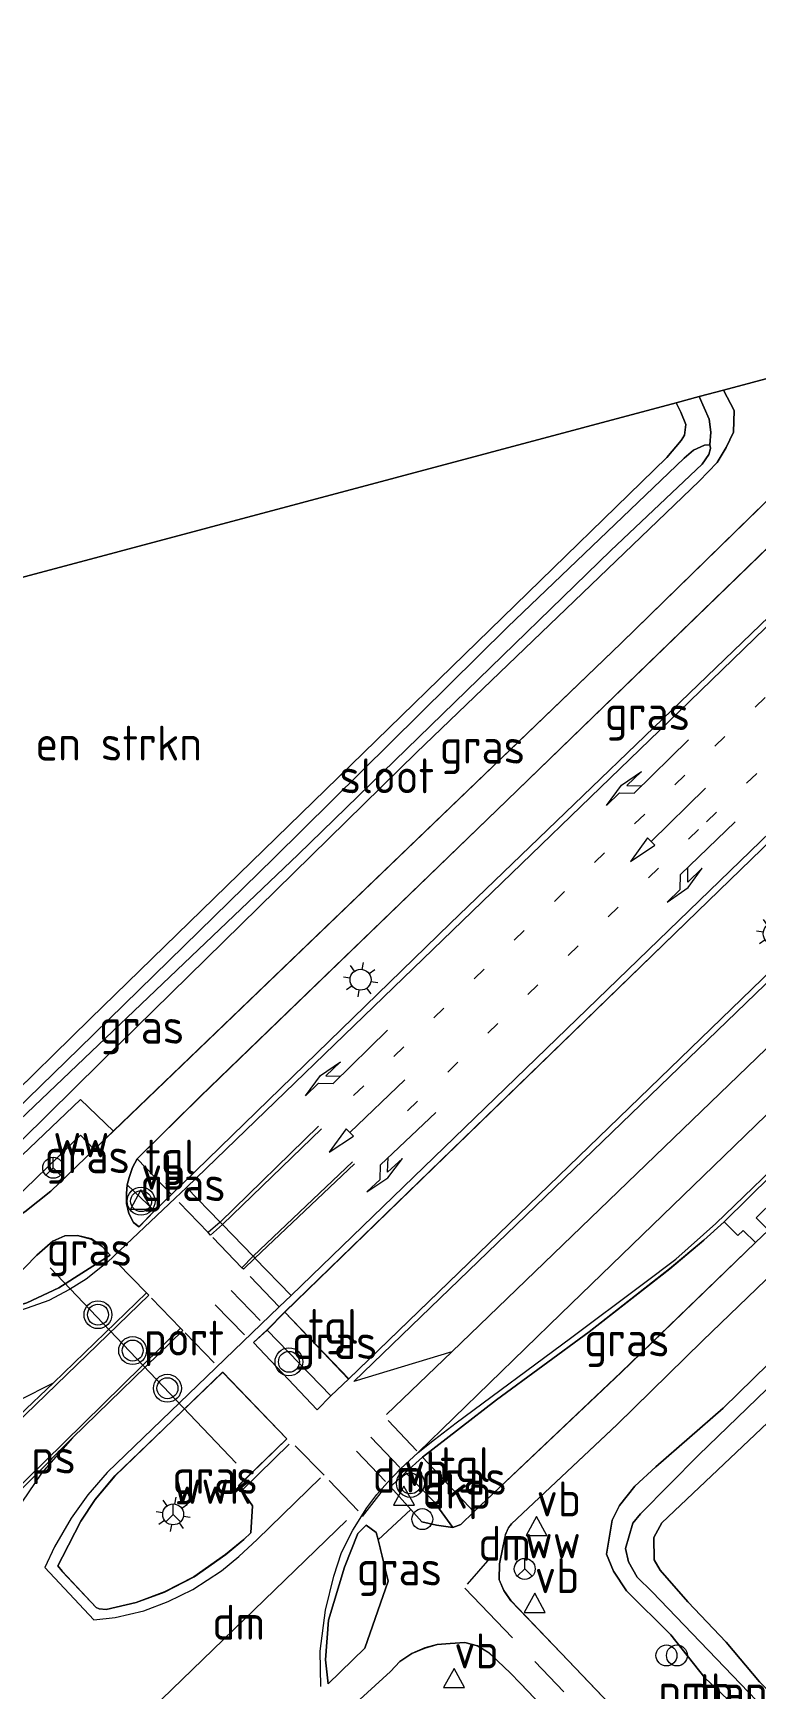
# Model space of a CAD drawing. Extents: x 253736 to 255979, y 477184 to 479215.
# Drawn here: x 253970.5 to 254022.2, y 477725.8 to 477844.5 of the extents above; entities that cross this region are included whole.
import ezdxf
from ezdxf.enums import TextEntityAlignment as Align

# ---------------------------------------------------------------- set-up
doc = ezdxf.new("R2010")
doc.units = 0
doc.linetypes.add('13strp', pattern=[4, 1, -3])
doc.linetypes.add('39strp', pattern=[12, 3, -9])
for name, color, linetype, lineweight in [('bp-b5-bomenstruiken', 8, 'Continuous', 18), ('bp-b5-grasland', 8, 'Continuous', 18), ('bw-bs-portaal', 8, 'Continuous', 18), ('bw-bs-rona', 8, 'Continuous', 18), ('gw-bs-insteekwatergang', 8, 'Continuous', 18), ('kd-bs-opnamedtmgrens', 8, 'Continuous', 18), ('mk-b5-verdrijfstrp', 8, 'Continuous', 18), ('mk-b5-vlakmark', 8, 'Continuous', 18), ('mk-bs-13streep 0.45', 8, '13strp', 18), ('mk-bs-39streep 0.15', 8, '39strp', 18), ('mk-bs-haaientd', 8, 'haaitd', 18), ('mk-bs-pijlli750', 8, 'Continuous', 18), ('mk-bs-pijlrd750', 8, 'Continuous', 18), ('mk-bs-pijlre750', 8, 'Continuous', 18), ('mk-bs-streep 0.15', 8, 'Continuous', 18), ('og-b5-water', 8, 'Continuous', 18), ('og-bs-inrichtingselement', 8, 'Continuous', 18), ('og-bs-terreinafscheiding', 8, 'Continuous', 18), ('vh-b5-verh_soort', 8, 'Continuous', 18), ('wh-bs-greppel', 8, 'greppel', 18), ('wh-bs-waterlijn', 8, 'Continuous', 18), ('wm-bs-lichtmast', 8, 'Continuous', 18), ('wm-bs-overig', 8, 'Continuous', 18), ('wm-bs-verkeersbord', 8, 'Continuous', 18), ('wm-bs-verkeerslicht', 8, 'Continuous', 18)]:
    doc.layers.add(name, color=color, linetype=linetype, lineweight=lineweight)
doc.styles.add('rtw_iso', font='isocp.shx')
doc.linetypes.add('greppel', pattern='A,25.5,-0.01,[14,RTW.shx,S=1,R=0,X=0,Y=0],1,[14,RTW.shx,S=1,R=0,X=0,Y=0],1,[14,RTW.shx,S=1,R=0,X=0,Y=0],1,[14,RTW.shx,S=1,R=0,X=0,Y=0],1,[14,RTW.shx,S=1,R=0,X=0,Y=0],0.5,-0.01', length=30.02)
doc.linetypes.add('haaitd', pattern='A,0,-0.25,[25,RTW.shx,S=0.1,R=180,X=0,Y=0],-0.75', length=1)

# ---------------------------------------------------------------- blocks, each defined once
blk = doc.blocks.new('verkeersbord')
for p, q in [((0, 0.75), (-0.75, -0.625)), ((0.75, -0.625), (0, 0.75)), ((-0.75, -0.625), (0.75, -0.625))]:
    blk.add_line(p, q)
blk = doc.blocks.new('dtbattr')
at = {"style": 'rtw_iso'}
blk.add_attdef('TAG', (0.59, 0.87), '', height=2.5, dxfattribs=at)
blk = doc.blocks.new('dtb')
blk.add_circle((0, 0), 0.75)
blk = doc.blocks.new('wegwijzer')
for q in [(-0.53, -0.53), (0, 0.75), (0.53, -0.53)]:
    blk.add_line((0, 0), q)
blk.add_circle((0, 0), 0.75)
blk = doc.blocks.new('RW1 Buren totaal_ACAD_1_FMEBLOCK49')
at = {"layer": 'bp-b5-grasland'}
blk.add_polyline3d([(-128.74, 49.05, 22.88), (-124.63, 52.8, 22.86), (-123.96, 53.52, 22.87), (-123.1, 54.09, 22.91), (-122.17, 54.48, 22.9), (-121.29, 54.73, 22.87), (-120.35, 54.81, 22.86), (-119.3, 54.87, 22.85), (-118.39, 54.63, 22.84), (-117.57, 54.13, 22.84), (-116.94, 53.54, 22.86), (-116.06, 52.7, 22.87), (-115.32, 51.93, 22.86), (-106.04, 42.23, 23.15)], dxfattribs=at)
blk = doc.blocks.new('dtbattr-r')
at = {"style": 'rtw_iso'}
blk.add_attdef('TAG', text='', height=2.5, dxfattribs=at).set_placement((0, 0), align=Align.MIDDLE_CENTER)
blk = doc.blocks.new('RW1 Buren totaal_ACAD_1_FMEBLOCK62')
at = {"layer": 'bp-b5-grasland'}
for points in [[(-42.03, -43.67, 23.18), (-46.6, -38.87, 23.21), (-17.04, -10.18, 23.11), (11.44, 17.43, 23.1), (30.43, 35.67, 23.06), (35.92, 40.81, 23), (46.6, 43.67, 22.88), (43, 39.66, 22.92), (37.95, 34.21, 22.91), (34.64, 30.7, 22.93), (16.56, 13.08, 23.06), (-3.63, -6.52, 23.04), (-23.4, -25.65, 23.05)], [(9.44, 14.12, 23.13), (8.38, 13.22, 23.11), (11.53, 9.85, 23.12), (12.64, 10.98, 23.11)]]:
    blk.add_polyline3d(points, close=True, dxfattribs=at)
blk = doc.blocks.new('dtbattr-l')
at = {"style": 'rtw_iso'}
blk.add_attdef('TAG', (0, 0), '', height=2.5, dxfattribs=at)
blk = doc.blocks.new('pijll')
for p, q in [((0, 0, 0.1), (5.45, 0, 0.1)), ((5.7, 1.05, 0.1), (4, 0.75, 0.1)), ((4, 0.75, 0.1), (5.45, 0.75, 0.1)), ((5.45, 0.75, 0.1), (4.7, 0, 0.1)), ((6.2, 0.75, 0.1), (5.45, 0, 0.1)), ((7.5, 0.75, 0.1), (5.7, 1.05, 0.1)), ((7.5, 0.75, 0.1), (6.2, 0.75, 0.1))]:
    blk.add_line(p, q)
blk = doc.blocks.new('pijl')
for p, q in [((0, 0, 0.1), (5.45, 0, 0.1)), ((7.5, 0, 0.1), (5.45, 0.375, 0.1)), ((5.45, 0.375, 0.1), (5.45, -0.375, 0.1)), ((5.45, -0.375, 0.1), (7.5, 0, 0.1))]:
    blk.add_line(p, q)
blk = doc.blocks.new('pijlr')
for p, q in [((0, 0, 0.1), (5.45, 0, 0.1)), ((5.45, -0.75, 0.1), (4.7, 0, 0.1)), ((6.2, -0.75, 0.1), (5.45, 0, 0.1)), ((4, -0.75, 0.1), (5.45, -0.75, 0.1)), ((5.7, -1.05, 0.1), (4, -0.75, 0.1)), ((7.5, -0.75, 0.1), (5.7, -1.05, 0.1)), ((7.5, -0.75, 0.1), (6.2, -0.75, 0.1))]:
    blk.add_line(p, q)
blk = doc.blocks.new('prullenbak')
for centre in [(-0.375, 0), (0.375, 0)]:
    blk.add_circle(centre, 0.75)
blk = doc.blocks.new('lantaarnpaal')
for p, q in [((0, 0.75), (0, 1.25)), ((-0.75, 0), (-1.25, 0)), ((-0.88, 0.88), (-0.53, 0.53)), ((0.53, 0.53), (0.88, 0.88)), ((0.75, 0), (1.25, 0)), ((-0.53, -0.53), (-0.88, -0.88)), ((0, -0.75), (0, -1.25)), ((0.53, -0.53), (0.88, -0.88))]:
    blk.add_line(p, q)
blk.add_circle((0, 0), 0.75)
blk = doc.blocks.new('verkeerslicht')
for radius in [1, 0.75]:
    blk.add_circle((0, 0), radius)
blk = doc.blocks.new('RW1 Buren totaal_ACAD_1_FMEBLOCK876')
at = {"layer": 'vh-b5-verh_soort'}
for points in [[(-33.06, -28.04, 23.15), (-42.33, -18.34, 22.86), (-43.07, -17.57, 22.87), (-43.96, -16.73, 22.86), (-44.59, -16.14, 22.84), (-45.41, -15.64, 22.84), (-46.32, -15.4, 22.85), (-47.36, -15.46, 22.86), (-48.3, -15.54, 22.87), (-49.19, -15.79, 22.9), (-50.12, -16.18, 22.91), (-50.97, -16.75, 22.87), (-51.65, -17.47, 22.86), (-55.76, -21.22, 22.88)], [(-77.83, 15.46, 22.76), (-75.97, 16.93, 22.79), (-72.88, 19.91, 22.79), (-71.5, 21.23, 22.75), (-35.13, 56.2, 22.57), (-12.33, 78.45, 22.49)], [(-20.69, 66.85, 22.58), (-43.3, 44.93, 22.61), (-65.27, 23.71, 22.71), (-69.79, 19.25, 22.9), (-70.12, 18.62, 22.9), (-70.36, 17.91, 22.91), (-70.5, 17.39, 22.91), (-70.55, 16.76, 22.91), (-70.56, 16.05, 22.91), (-70.38, 15.34, 22.91), (-70.05, 14.7, 22.91), (-69.66, 14.37, 22.92), (-68.55, 15.52, 22.88), (-67.34, 16.7, 22.85), (-47.38, 36.11, 22.76), (-23.9, 58.7, 22.78)], [(-1.17, 64.57, 23.1), (-29.65, 36.96, 23.11), (-59.21, 8.28, 23.21), (-60.47, 6.99, 23.21), (-61.45, 6.1, 23.2), (-56.9, 1.27, 23.2), (-55.93, 2.28, 23.19), (-54.64, 3.48, 23.18), (-36.01, 21.5, 23.05), (-16.24, 40.63, 23.04)], [(-19.24, 23.12, 22.86), (-27.74, 14.74, 22.83), (-29.21, 13.43, 22.83), (-31.65, 11.36, 22.85), (-37.41, 6.87, 22.87), (-44.05, 1.99, 22.92), (-49.36, -2.11, 22.98), (-50.56, -3.23, 22.96), (-51.65, -4.24, 22.96), (-50.2, -5.87, 22.91), (-49.39, -6.76, 22.88), (-48.36, -7, 22.85), (-47.19, -7.16, 22.84), (-46.6, -6.94, 22.84), (-45.68, -6.04, 22.84), (-35.11, 3.96, 22.71), (-25.5, 13.25, 22.78), (-24.57, 14.13, 22.78)], [(-15.74, 19.28, 22.68), (-29.29, 6.22, 22.69), (-35.42, 0.21, 22.71), (-42.97, -6.89, 22.78), (-43.19, -7.17, 22.8), (-43.42, -7.68, 22.8), (-43.59, -8.59, 22.8), (-43.84, -9.76, 22.81), (-43.86, -10.9, 22.82), (-43.53, -11.68, 22.82), (-43.02, -12.4, 22.82), (-39.42, -16.16, 22.86), (-18.22, -38.38, 23.48)]]:
    blk.add_polyline3d(points, dxfattribs=at)
for points in [[(-71.73, 12.35, 22.95), (-72.29, 12.97, 22.93), (-73.07, 13.51, 22.92), (-74.06, 13.76, 22.87), (-74.97, 13.73, 22.86), (-75.83, 13.36, 22.86), (-76.98, 12.35, 22.86), (-81.3, 7.94, 22.95), (-79.78, 8.3, 22.98), (-77.7, 8.94, 22.97), (-75.4, 10.02, 22.94), (-73.49, 11.23, 22.93)], [(-63.67, 3.97, 23.22), (-71.39, -3.47, 23.31), (-72.79, -5.15, 23.3), (-73.82, -6.71, 23.34), (-75.13, -9.25, 23.37), (-75.47, -9.92, 23.38), (-75.17, -10.3, 23.4), (-72.72, -12.89, 23.38), (-72.51, -12.98, 23.38), (-72.01, -13.04, 23.35), (-69.86, -12.54, 23.3), (-67.83, -11.78, 23.2), (-65.72, -10.69, 23.18), (-63.45, -9.09, 23.16), (-62.15, -8.01, 23.17), (-61.64, -7.53, 23.17), (-61.53, -5.61, 23.2), (-62.52, -4.14, 23.24), (-59.06, -0.8, 23.18)], [(-53.38, -7, 22.97), (-53.99, -7.59, 22.97), (-54.95, -9.99, 22.96), (-56.09, -13.79, 22.96), (-56.3, -16.64, 22.97), (-56.1, -18.35, 22.96), (-53.48, -15.8, 22.91), (-51.81, -11, 22.93), (-52.53, -8.03, 22.93), (-52.66, -7.52, 22.98)]]:
    blk.add_polyline3d(points, close=True, dxfattribs=at)

msp = doc.modelspace()

# ---------------------------------------------------------------- linework, layer by layer
at = {"layer": 'bp-b5-bomenstruiken'}
msp.add_polyline3d([(254023.903, 477724.97, 22.595), (254022.481, 477726.335, 22.664), (254020.107, 477729.178, 22.655), (254017.363, 477732.067, 22.634), (254015.366, 477734.335, 22.625), (254014.954, 477735.084, 22.628), (254014.924, 477736.686, 22.628), (254015.496, 477737.734, 22.61), (254027.969, 477749.532, 22.628), (254038.542, 477759.777, 22.721), (254051.01, 477773.599, 22.652), (254061.919, 477785.506, 22.664), (254072.456, 477796.007, 22.652), (254084.569, 477807.634, 22.586), (254094.987, 477818.853, 22.583), (254105.082, 477830.898, 22.571), (254115.714, 477844.457, 22.523)], dxfattribs=at)
msp.add_polyline3d([(254015.853, 477814.058, 22.481), (253992.321, 477791.13, 22.484), (253974.536, 477773.846, 22.514), (253967.943, 477767.403, 22.61), (253966.256, 477766.019, 22.625), (253964.723, 477765.543, 22.631), (253963.116, 477765.202, 22.622), (253961.309, 477765.347, 22.613), (253959.931, 477765.787, 22.604), (253958.905, 477766.215, 22.616), (253957.66, 477766.916, 22.67), (253956.501, 477768.134, 22.649), (253949.912, 477774.63, 22.523), (253937.419, 477787.729, 22.499), (253934.433, 477791.277, 22.427), (253943.057, 477798.362, 22.499), (254016.512, 477817.972, 22.433), (254016.853, 477817.3, 22.493), (254017.222, 477816.424, 22.514), (254017.124, 477815.656, 22.508), (254016.875, 477815.262, 22.493)], close=True, dxfattribs=at)
at = {"layer": 'bp-b5-grasland'}
for points in [[(253980.365, 477761.264, 22.851), (253977.91, 477763.807, 22.896), (253982.437, 477768.268, 22.713), (254004.401, 477789.486, 22.611), (254027.017, 477811.407, 22.575), (254040.428, 477824.357, 22.575), (254047.775, 477826.318, 22.731), (254023.798, 477803.261, 22.779), (254000.322, 477780.67, 22.761)], [(253974.822, 477764.472, 22.788), (253971.735, 477761.489, 22.794), (253969.871, 477760.016, 22.764), (253968.476, 477759.156, 22.77), (253966.676, 477758.558, 22.752), (253973.843, 477765.508, 22.761)], [(253979.155, 477760.077, 22.884), (253978.044, 477758.933, 22.917), (253977.655, 477759.263, 22.911), (253977.324, 477759.9, 22.911), (253977.141, 477760.61, 22.911), (253977.155, 477761.323, 22.911), (253977.203, 477761.954, 22.911)], [(254022.206, 477757.81, 22.782), (254012.597, 477748.524, 22.71), (254002.024, 477738.519, 22.842), (253998.347, 477742.451, 22.977), (254003.652, 477746.552, 22.917), (254010.295, 477751.43, 22.866), (254016.055, 477755.925, 22.851), (254018.494, 477757.995, 22.83), (254019.965, 477759.296, 22.83), (254020.929, 477758.327, 22.944), (254021.316, 477758.683, 22.935)], [(253975.975, 477756.908, 22.947), (253974.216, 477755.794, 22.929), (253972.298, 477754.576, 22.941), (253970.001, 477753.504, 22.968), (253967.922, 477752.865, 22.977), (253966.401, 477752.497, 22.95), (253970.722, 477756.911, 22.863), (253971.873, 477757.916, 22.857), (253972.731, 477758.294, 22.863), (253973.641, 477758.32, 22.872), (253974.628, 477758.069, 22.923), (253975.415, 477757.533, 22.935)], [(253991.772, 477746.843, 23.193), (253990.8, 477745.829, 23.196), (253986.249, 477750.657, 23.205), (253987.231, 477751.547, 23.208)], [(253984.037, 477748.53, 23.223), (253988.643, 477743.762, 23.181), (253985.178, 477740.421, 23.238), (253986.175, 477738.954, 23.202), (253986.06, 477737.028, 23.175), (253985.556, 477736.551, 23.166), (253984.248, 477735.471, 23.16), (253981.98, 477733.871, 23.178), (253979.873, 477732.784, 23.205), (253977.843, 477732.025, 23.298), (253975.691, 477731.524, 23.355), (253975.196, 477731.577, 23.376), (253974.98, 477731.674, 23.376), (253972.535, 477734.265, 23.403), (253972.235, 477734.644, 23.379), (253972.571, 477735.31, 23.367), (253973.885, 477737.849, 23.34), (253974.91, 477739.408, 23.301), (253976.31, 477741.094, 23.307)], [(254000.517, 477737.398, 22.842), (253999.347, 477737.559, 22.851), (253998.308, 477737.801, 22.881), (253997.506, 477738.695, 22.911), (253996.048, 477740.319, 22.959), (253997.142, 477741.333, 22.962), (253999.174, 477739.234, 22.893)], [(253994.318, 477737.56, 22.974), (253995.042, 477737.045, 22.98), (253995.168, 477736.529, 22.926), (253995.891, 477733.558, 22.935), (253994.224, 477728.757, 22.905), (253991.598, 477726.212, 22.962), (253991.4, 477727.925, 22.968), (253991.611, 477730.775, 22.959), (253992.755, 477734.568, 22.956), (253993.712, 477736.974, 22.965)]]:
    msp.add_polyline3d(points, close=True, dxfattribs=at)
for points in [[(253969.622, 477765.134, 22.664), (253975.309, 477770.733, 22.619), (253997.911, 477792.911, 22.424), (254018.16, 477812.358, 22.517), (254019.467, 477813.692, 22.49), (254020.097, 477814.777, 22.478), (254020.626, 477815.859, 22.475), (254020.685, 477817.418, 22.502), (254019.92, 477818.882, 22.496), (254035.371, 477823.007, 22.491), (254012.575, 477800.764, 22.566), (253976.207, 477765.791, 22.752), (253973.857, 477768.063, 22.68), (253965.501, 477760.105, 22.737)], [(253967.943, 477767.403, 22.61), (253974.536, 477773.846, 22.514), (253992.321, 477791.13, 22.484), (254015.853, 477814.058, 22.481), (254016.875, 477815.262, 22.493), (254017.124, 477815.656, 22.508), (254017.222, 477816.424, 22.514), (254016.853, 477817.3, 22.493), (254016.512, 477817.972, 22.433), (254018.162, 477818.413, 22.019), (254018.884, 477816.793, 22.019), (254018.997, 477815.863, 22.019), (254018.934, 477814.967, 22.016), (254018.542, 477814.932, 22.016), (254017.764, 477814.576, 22.016), (254017.096, 477813.999, 22.016), (254004.436, 477801.903, 22.016), (253987.704, 477785.348, 22.016), (253973.751, 477771.717, 22.016), (253968.23, 477766.338, 22.016)], [(253968.514, 477765.642, 22.016), (253970.526, 477767.583, 22.016), (253989.438, 477785.623, 22.016), (254011.844, 477807.402, 22.016), (254018.384, 477813.587, 22.016), (254018.87, 477814.28, 22.016), (254018.988, 477814.706, 22.016), (254018.946, 477814.856, 22.016), (254018.934, 477814.967, 22.016), (254018.997, 477815.863, 22.019), (254018.884, 477816.793, 22.019), (254018.162, 477818.413, 22.019), (254019.92, 477818.882, 22.496), (254020.685, 477817.418, 22.502), (254020.626, 477815.859, 22.475), (254020.097, 477814.777, 22.478), (254019.467, 477813.692, 22.49), (254018.16, 477812.358, 22.517), (253997.911, 477792.911, 22.424), (253975.309, 477770.733, 22.619), (253969.622, 477765.134, 22.664)], [(254029.478, 477706.177, 23.484), (254008.287, 477728.399, 22.86), (254004.681, 477732.158, 22.818), (254004.176, 477732.881, 22.818), (254003.845, 477733.665, 22.818), (254003.867, 477734.801, 22.809), (254004.111, 477735.969, 22.803), (254004.285, 477736.876, 22.803), (254004.508, 477737.389, 22.797), (254004.73, 477737.672, 22.785), (254012.282, 477744.768, 22.713), (254018.416, 477750.778, 22.695), (254031.962, 477763.839, 22.68)], [(254022.274, 477723.14, 22.697), (254018.581, 477726.636, 22.673), (254016.132, 477729.72, 22.643), (254012.963, 477732.854, 22.694), (254012.026, 477734.282, 22.7), (254011.531, 477735.503, 22.7), (254011.93, 477737.939, 22.697), (254012.457, 477738.977, 22.688), (254013.55, 477740.369, 22.652), (254015.056, 477741.749, 22.625), (254019.882, 477745.952, 22.601), (254032.827, 477758.605, 22.655)], [(254032.827, 477758.605, 22.655), (254019.882, 477745.952, 22.601), (254015.056, 477741.749, 22.625), (254013.55, 477740.369, 22.652), (254012.457, 477738.977, 22.688), (254011.93, 477737.939, 22.697), (254011.531, 477735.503, 22.7), (254012.026, 477734.282, 22.7), (254012.963, 477732.854, 22.694), (254016.132, 477729.72, 22.643), (254018.581, 477726.636, 22.673), (254022.274, 477723.14, 22.697)], [(254027.888, 477752.027, 21.989), (254018.123, 477742.579, 22.055), (254013.971, 477738.382, 22.103), (254013.428, 477737.723, 22.097), (254012.892, 477735.887, 22.13), (254013.098, 477734.936, 22.148), (254013.721, 477733.851, 22.151), (254014.794, 477732.785, 22.148), (254022.856, 477724.403, 22.082)], [(254022.856, 477724.403, 22.082), (254014.794, 477732.785, 22.148), (254013.721, 477733.851, 22.151), (254013.098, 477734.936, 22.148), (254012.892, 477735.887, 22.13), (254013.428, 477737.723, 22.097), (254013.971, 477738.382, 22.103), (254018.123, 477742.579, 22.055), (254027.888, 477752.027, 21.989)], [(254027.969, 477749.532, 22.628), (254015.496, 477737.734, 22.61), (254014.924, 477736.686, 22.628), (254014.954, 477735.084, 22.628), (254015.366, 477734.335, 22.625), (254017.363, 477732.067, 22.634), (254020.107, 477729.178, 22.655), (254022.481, 477726.335, 22.664)]]:
    msp.add_polyline3d(points, dxfattribs=at)
at = {"layer": 'bw-bs-portaal'}
msp.add_polyline3d([(253971.668, 477755.995, 29.454), (253985.008, 477742.01, 29.439)], dxfattribs=at)
at = {"layer": 'gw-bs-insteekwatergang'}
for points in [[(254023.903, 477724.97, 22.595), (254022.481, 477726.335, 22.664), (254020.107, 477729.178, 22.655), (254017.363, 477732.067, 22.634), (254015.366, 477734.335, 22.625), (254014.954, 477735.084, 22.628), (254014.924, 477736.686, 22.628), (254015.496, 477737.734, 22.61), (254027.969, 477749.532, 22.628), (254038.542, 477759.777, 22.721), (254051.01, 477773.599, 22.652), (254061.919, 477785.506, 22.664), (254072.456, 477796.007, 22.652), (254084.569, 477807.634, 22.586), (254094.987, 477818.853, 22.583), (254105.082, 477830.898, 22.571), (254115.714, 477844.457, 22.523)], [(254110.95, 477843.185, 22.61), (254102.045, 477832.047, 22.751), (254095.162, 477823.883, 22.79), (254085.255, 477812.815, 22.718), (254077.104, 477804.586, 22.667), (254067.043, 477794.618, 22.589), (254058.327, 477785.754, 22.598), (254049.772, 477776.818, 22.586), (254040.495, 477766.736, 22.628), (254032.827, 477758.605, 22.655), (254019.882, 477745.952, 22.601), (254015.056, 477741.749, 22.625), (254013.55, 477740.369, 22.652), (254012.457, 477738.977, 22.688), (254011.93, 477737.939, 22.697), (254011.531, 477735.503, 22.7), (254012.026, 477734.282, 22.7), (254012.963, 477732.854, 22.694), (254016.132, 477729.72, 22.643), (254018.581, 477726.636, 22.673), (254022.274, 477723.14, 22.697)], [(253969.622, 477765.134, 22.664), (253975.309, 477770.733, 22.619), (253997.911, 477792.911, 22.424), (254018.16, 477812.358, 22.517), (254019.467, 477813.692, 22.49), (254020.097, 477814.777, 22.478), (254020.626, 477815.859, 22.475), (254020.685, 477817.418, 22.502), (254019.92, 477818.882, 22.496)], [(254016.512, 477817.972, 22.433), (254016.853, 477817.3, 22.493), (254017.222, 477816.424, 22.514), (254017.124, 477815.656, 22.508), (254016.875, 477815.262, 22.493), (254015.853, 477814.058, 22.481)], [(254015.853, 477814.058, 22.481), (253992.321, 477791.13, 22.484), (253974.536, 477773.846, 22.514), (253967.943, 477767.403, 22.61), (253966.256, 477766.019, 22.625), (253964.723, 477765.543, 22.631), (253963.116, 477765.202, 22.622), (253961.309, 477765.347, 22.613), (253959.931, 477765.787, 22.604), (253958.905, 477766.215, 22.616), (253957.66, 477766.916, 22.67), (253956.501, 477768.134, 22.649), (253949.912, 477774.63, 22.523), (253937.419, 477787.729, 22.499), (253934.433, 477791.277, 22.427), (253943.057, 477798.362, 22.499)]]:
    msp.add_polyline3d(points, dxfattribs=at)
at = {"layer": 'kd-bs-opnamedtmgrens'}
msp.add_polyline3d([(254115.714, 477844.457, 22.523), (254113.233, 477843.795, 21.953), (254110.95, 477843.185, 22.61), (254104.421, 477841.442, 22.791), (254100.286, 477840.338, 22.851), (254094.275, 477838.733, 23.055), (254093.532, 477838.535, 23.019), (254081.685, 477835.372, 22.884), (254071.008, 477832.521, 22.995), (254069.771, 477832.191, 23.058), (254062.612, 477830.28, 23.043), (254059.024, 477829.322, 23.02), (254055.573, 477828.4, 22.926), (254048.305, 477826.46, 22.818), (254047.775, 477826.318, 22.731), (254040.428, 477824.357, 22.575), (254035.371, 477823.007, 22.491), (254019.92, 477818.882, 22.496), (254018.162, 477818.413, 22.019), (254016.512, 477817.972, 22.433), (253943.057, 477798.362, 22.499)], dxfattribs=at)
at = {"layer": 'mk-b5-verdrijfstrp'}
msp.add_polyline3d([(254000.459, 477749.975, 23.037), (253993.43, 477747.862, 23.178), (254027.004, 477780.265, 23.019), (254049.87, 477802.296, 23.067), (254063.994, 477816.163, 22.944), (254071.167, 477823.301, 22.929), (254073.842, 477826.209, 22.941), (254077.257, 477829.806, 22.938), (254082.073, 477835.353, 22.941), (254087.565, 477836.843, 22.998), (254076.239, 477823.812, 22.983), (254066.798, 477814.074, 23.028), (254054.757, 477802.455, 22.998), (254028.903, 477777.434, 22.986)], close=True, dxfattribs=at)
at = {"layer": 'mk-b5-vlakmark'}
for points in [[(253971.927, 477747.756, 23.094), (253964.524, 477740.753, 23.193), (253960.53, 477744.818, 23.145), (253961.507, 477744.757, 23.13), (253963.172, 477744.74, 23.106), (253965.063, 477744.936, 23.085), (253967.295, 477745.54, 23.073), (253969.47, 477746.515, 23.076)], [(253973.281, 477743.831, 23.193), (253971.062, 477741.295, 23.223), (253969.659, 477739.207, 23.256), (253968.694, 477737.366, 23.289), (253968.413, 477736.727, 23.301), (253967.346, 477737.882, 23.301)]]:
    msp.add_polyline3d(points, close=True, dxfattribs=at)
at = {"layer": 'mk-bs-13streep 0.45'}
for points in [[(254062.612, 477830.28, 23.043), (254018.124, 477787.411, 23.028), (253995.884, 477765.901, 23.034)], [(253993.418, 477768.357, 22.953), (254035.794, 477809.329, 22.908), (254055.573, 477828.4, 22.926)]]:
    msp.add_polyline3d(points, dxfattribs=at)
at = {"layer": 'mk-bs-39streep 0.15'}
for points in [[(253988.088, 477753.216, 23.199), (253985.517, 477755.899, 23.067), (253985.407, 477756.013, 23.096), (253983.171, 477758.346, 23.002), (253982.998, 477758.526, 22.992), (253980.635, 477760.992, 22.917)], [(253986.727, 477752.227, 23.187), (253979.464, 477759.719, 22.929)], [(253985.595, 477751.211, 23.226), (253978.317, 477758.663, 22.941)], [(253983.432, 477749.201, 23.217), (253981.179, 477751.524, 23.154), (253981.025, 477751.683, 23.16), (253978.739, 477754.041, 23.049), (253978.568, 477754.217, 23.043), (253976.18, 477756.679, 22.974)], [(253997.939, 477742.894, 23.01), (253993.61, 477747.481, 23.145)], [(253996.718, 477741.694, 23.019), (253992.35, 477746.33, 23.157)], [(253995.699, 477740.708, 23.028), (253991.311, 477745.302, 23.193)], [(253993.746, 477738.603, 23.037), (253991.315, 477741.151, 23.121), (253989.24, 477743.253, 23.172)], [(254006.395, 477727.809, 22.896), (254020.524, 477713.026, 23.238), (254049.952, 477682.504, 24.096), (254054.44, 477678.353, 24.18), (254059.157, 477674.454, 24.33), (254064.116, 477670.89, 24.444), (254069.058, 477667.642, 24.594), (254074.3, 477664.547, 24.702), (254079.837, 477661.646, 24.855), (254085.098, 477659.153, 24.96), (254090.813, 477656.875, 25.086), (254096.432, 477654.967, 25.233), (254102.181, 477653.26, 25.353), (254108.023, 477651.866, 25.419), (254114.049, 477650.726, 25.566)]]:
    msp.add_polyline3d(points, dxfattribs=at)
at = {"layer": 'mk-bs-haaientd'}
for points in [[(253995.542, 477740.116, 22.965), (253994.023, 477738.179, 22.968)], [(253992.918, 477737.911, 23.034), (253973.781, 477719.405, 23.214)], [(254003.168, 477735.215, 22.803), (254001.546, 477733.335, 22.827)]]:
    msp.add_polyline3d(points, dxfattribs=at)
at = {"layer": 'mk-bs-streep 0.15'}
for points in [[(254069.771, 477832.191, 23.058), (254063.531, 477826.166, 23.121), (254035.709, 477799.271, 23.088), (253988.933, 477754.03, 23.202), (253988.088, 477753.216, 23.199), (253975.752, 477741.338, 23.301), (253974.374, 477739.745, 23.325), (253973.189, 477738.065, 23.358), (253971.994, 477736.024, 23.382), (253971.308, 477734.534, 23.412), (253974.812, 477730.794, 23.4), (253976.347, 477730.946, 23.358), (253978.392, 477731.426, 23.295), (253980.132, 477732.092, 23.25), (253981.909, 477732.958, 23.172), (253983.962, 477734.292, 23.151), (253985.187, 477735.323, 23.145), (253986.499, 477736.548, 23.133), (253991.033, 477740.956, 23.148)], [(254048.305, 477826.46, 22.818), (254016.74, 477795.863, 22.839), (253981.452, 477761.763, 22.917), (253980.635, 477760.992, 22.917), (253975.775, 477756.409, 22.962), (253974.262, 477755.197, 22.983), (253973.056, 477754.451, 23.004), (253971.592, 477753.672, 22.968), (253970.033, 477753.116, 22.977), (253968.701, 477752.674, 22.986), (253967.397, 477752.313, 22.989), (253966.505, 477752.102, 22.989)], [(253998.033, 477742.778, 23.04), (254008.25, 477752.702, 22.974), (254019.195, 477763.286, 22.914), (254029.783, 477773.539, 22.941), (254038.792, 477782.237, 22.962)], [(253983.845, 477759.283, 22.989), (253990.894, 477766.146, 22.944)], [(253984.014, 477759.108, 22.986), (253991.116, 477765.966, 22.989)], [(253991.064, 477726.012, 23.016), (253991.009, 477728.538, 23.013), (253991.39, 477731.469, 23.019), (253991.995, 477733.91, 23.049), (253992.542, 477735.602, 23.052), (253993.367, 477737.214, 23.055), (253994.352, 477738.82, 23.055), (253995.078, 477739.765, 23.055), (253995.838, 477740.617, 23.052), (253996.765, 477741.61, 23.049), (253998.033, 477742.778, 23.04), (253999.206, 477743.701, 23.04), (254000.751, 477744.908, 23.004), (254008.941, 477750.955, 22.986), (254014.186, 477754.883, 22.941), (254016.497, 477756.628, 22.932), (254019.357, 477759.185, 22.905), (254025.359, 477764.961, 22.878)], [(253986.213, 477756.833, 23.076), (253993.339, 477763.603, 23.046)], [(253986.348, 477756.694, 23.106), (253993.489, 477763.454, 23.034)], [(253981.452, 477761.763, 22.917), (253983.845, 477759.283, 22.989), (253984.014, 477759.108, 22.986), (253986.213, 477756.833, 23.076), (253986.348, 477756.694, 23.106), (253988.933, 477754.03, 23.202)], [(253983.845, 477759.283, 22.989), (253982.998, 477758.526, 22.992)], [(253984.014, 477759.108, 22.986), (253983.171, 477758.346, 23.002)], [(253986.213, 477756.833, 23.076), (253985.407, 477756.013, 23.096)], [(253986.348, 477756.694, 23.106), (253985.517, 477755.899, 23.067)], [(253971.927, 477747.756, 23.094), (253978.568, 477754.217, 23.043)], [(253964.736, 477740.505, 23.211), (253978.739, 477754.041, 23.049)], [(253981.025, 477751.683, 23.16), (253967.121, 477738.053, 23.298)], [(253973.281, 477743.831, 23.193), (253981.179, 477751.524, 23.154)], [(254000.459, 477749.975, 23.037), (253995.765, 477745.508, 23.064)], [(253988.811, 477743.368, 23.226), (253985.503, 477740.138, 23.22)], [(253997.506, 477738.695, 22.911), (253995.168, 477736.529, 22.926)], [(254001.379, 477733.045, 22.851), (254004.791, 477729.49, 22.866)]]:
    msp.add_polyline3d(points, dxfattribs=at)
at = {"layer": 'og-b5-water'}
msp.add_polyline3d([(253968.23, 477766.338, 22.016), (253973.751, 477771.717, 22.016), (253987.704, 477785.348, 22.016), (254004.436, 477801.903, 22.016), (254017.096, 477813.999, 22.016), (254017.764, 477814.576, 22.016), (254018.542, 477814.932, 22.016), (254018.934, 477814.967, 22.016), (254018.946, 477814.856, 22.016), (254018.988, 477814.706, 22.016), (254018.87, 477814.28, 22.016), (254018.384, 477813.587, 22.016), (254011.844, 477807.402, 22.016), (253989.438, 477785.623, 22.016), (253970.526, 477767.583, 22.016), (253968.514, 477765.642, 22.016)], dxfattribs=at)
at = {"layer": 'og-bs-terreinafscheiding'}
for points in [[(254081.685, 477835.372, 22.884), (254078.093, 477831.365, 22.923), (254073.041, 477825.916, 22.905), (254069.734, 477822.402, 22.926), (254051.647, 477804.788, 23.058), (254031.461, 477785.19, 23.043), (254011.694, 477766.058, 23.049), (253993.062, 477748.041, 23.184), (253991.772, 477746.843, 23.193), (253990.8, 477745.829, 23.196), (253986.249, 477750.657, 23.205), (253987.231, 477751.547, 23.208), (253988.495, 477752.839, 23.211), (254018.048, 477781.522, 23.106), (254046.534, 477809.134, 23.103), (254065.523, 477827.377, 23.061), (254071.008, 477832.521, 22.995)], [(254047.775, 477826.318, 22.731), (254023.798, 477803.261, 22.779), (254000.322, 477780.67, 22.761), (253980.365, 477761.264, 22.851), (253979.155, 477760.077, 22.884), (253978.044, 477758.933, 22.917), (253977.655, 477759.263, 22.911), (253977.324, 477759.9, 22.911), (253977.141, 477760.61, 22.911), (253977.155, 477761.323, 22.911), (253977.203, 477761.954, 22.911), (253977.339, 477762.474, 22.911), (253977.584, 477763.184, 22.899), (253977.91, 477763.807, 22.896), (253982.437, 477768.268, 22.713), (254004.401, 477789.486, 22.611), (254027.017, 477811.407, 22.575), (254040.428, 477824.357, 22.575)], [(253923.176, 477793.054, 22.392), (253925.992, 477790.04, 22.419), (253932.673, 477782.797, 22.485), (253946.34, 477768.154, 22.662), (253951.05, 477763.213, 22.77), (253952.695, 477761.634, 22.785), (253954.252, 477760.536, 22.797), (253955.637, 477759.677, 22.809), (253957.893, 477758.718, 22.809), (253960.183, 477758.131, 22.812), (253962.332, 477758.028, 22.803), (253964.392, 477758.103, 22.776), (253966.676, 477758.558, 22.752), (253968.476, 477759.156, 22.77), (253969.871, 477760.016, 22.764), (253971.735, 477761.489, 22.794), (253974.822, 477764.472, 22.788), (253976.207, 477765.791, 22.752), (254012.575, 477800.764, 22.566), (254035.371, 477823.007, 22.491)], [(253925.094, 477793.566, 22.35), (253936.417, 477781.4, 22.47), (253949.572, 477767.438, 22.656), (253953.275, 477763.609, 22.731), (253954.248, 477762.796, 22.761), (253955.147, 477762.066, 22.797), (253956.011, 477761.603, 22.77), (253957.071, 477761.113, 22.734), (253957.877, 477760.814, 22.725), (253959.069, 477760.393, 22.722), (253960.101, 477760.084, 22.719), (253961.419, 477759.951, 22.722), (253962.423, 477759.79, 22.722), (253963.39, 477759.758, 22.728), (253964.359, 477759.78, 22.728), (253964.816, 477759.805, 22.731), (253965.277, 477759.96, 22.737), (253965.501, 477760.105, 22.737), (253973.857, 477768.063, 22.68), (253976.207, 477765.791, 22.752)], [(254023.132, 477758.692, 22.785), (254022.206, 477757.81, 22.782), (254012.597, 477748.524, 22.71), (254002.024, 477738.519, 22.842), (254001.105, 477737.622, 22.842), (254000.517, 477737.398, 22.842), (253999.347, 477737.559, 22.851), (253998.308, 477737.801, 22.881), (253997.506, 477738.695, 22.911), (253996.048, 477740.319, 22.959), (253997.142, 477741.333, 22.962), (253998.347, 477742.451, 22.977), (254003.652, 477746.552, 22.917), (254010.295, 477751.43, 22.866), (254016.055, 477755.925, 22.851), (254018.494, 477757.995, 22.83), (254019.965, 477759.296, 22.83), (254028.466, 477767.676, 22.863)], [(253974.822, 477764.472, 22.788), (253973.843, 477765.508, 22.761), (253966.676, 477758.558, 22.752)], [(253980.365, 477761.264, 22.851), (253977.91, 477763.807, 22.896)], [(254029.478, 477706.177, 23.484), (254008.287, 477728.399, 22.86), (254004.681, 477732.158, 22.818), (254004.176, 477732.881, 22.818), (254003.845, 477733.665, 22.818), (254003.867, 477734.801, 22.809), (254004.111, 477735.969, 22.803), (254004.285, 477736.876, 22.803), (254004.508, 477737.389, 22.797), (254004.73, 477737.672, 22.785), (254012.282, 477744.768, 22.713), (254018.416, 477750.778, 22.695), (254031.962, 477763.839, 22.68)], [(253977.203, 477761.954, 22.911), (253979.155, 477760.077, 22.884)], [(254022.206, 477757.81, 22.782), (254021.316, 477758.683, 22.935), (254020.929, 477758.327, 22.944), (254019.965, 477759.296, 22.83)], [(253975.975, 477756.908, 22.947), (253975.415, 477757.533, 22.935), (253974.628, 477758.069, 22.923), (253973.641, 477758.32, 22.872), (253972.731, 477758.294, 22.863), (253971.873, 477757.916, 22.857), (253970.722, 477756.911, 22.863), (253966.401, 477752.497, 22.95), (253967.922, 477752.865, 22.977), (253970.001, 477753.504, 22.968), (253972.298, 477754.576, 22.941), (253974.216, 477755.794, 22.929), (253975.975, 477756.908, 22.947)], [(253993.062, 477748.041, 23.184), (253988.495, 477752.839, 23.211)], [(253987.231, 477751.547, 23.208), (253991.772, 477746.843, 23.193)], [(253984.037, 477748.53, 23.223), (253976.31, 477741.094, 23.307), (253974.91, 477739.408, 23.301), (253973.885, 477737.849, 23.34), (253972.571, 477735.31, 23.367), (253972.235, 477734.644, 23.379), (253972.535, 477734.265, 23.403), (253974.98, 477731.674, 23.376), (253975.196, 477731.577, 23.376), (253975.691, 477731.524, 23.355), (253977.843, 477732.025, 23.298), (253979.873, 477732.784, 23.205), (253981.98, 477733.871, 23.178), (253984.248, 477735.471, 23.16), (253985.556, 477736.551, 23.166), (253986.06, 477737.028, 23.175), (253986.175, 477738.954, 23.202), (253985.178, 477740.421, 23.238), (253988.643, 477743.762, 23.181), (253984.037, 477748.53, 23.223)], [(253998.347, 477742.451, 22.977), (254002.024, 477738.519, 22.842)], [(254000.517, 477737.398, 22.842), (253999.174, 477739.234, 22.893), (253997.142, 477741.333, 22.962)], [(253994.318, 477737.56, 22.974), (253995.042, 477737.045, 22.98), (253995.168, 477736.529, 22.926), (253995.891, 477733.558, 22.935), (253994.224, 477728.757, 22.905), (253991.598, 477726.212, 22.962), (253991.4, 477727.925, 22.968), (253991.611, 477730.775, 22.959), (253992.755, 477734.568, 22.956), (253993.712, 477736.974, 22.965), (253994.318, 477737.56, 22.974)], [(253991.946, 477723.336, 22.878), (253996.051, 477727.087, 22.857), (253996.729, 477727.811, 22.869), (253997.586, 477728.376, 22.905), (253998.513, 477728.766, 22.896), (253999.399, 477729.022, 22.869), (254000.338, 477729.096, 22.857), (254001.384, 477729.157, 22.851), (254002.295, 477728.924, 22.836), (254003.115, 477728.421, 22.842), (254003.747, 477727.829, 22.857), (254004.628, 477726.991, 22.866), (254005.37, 477726.219, 22.863), (254014.644, 477716.516, 23.151)]]:
    msp.add_polyline3d(points, dxfattribs=at)
at = {"layer": 'vh-b5-verh_soort'}
msp.add_polyline3d([(253965.501, 477760.105, 22.737), (253973.857, 477768.063, 22.68), (253976.207, 477765.791, 22.752), (253974.822, 477764.472, 22.788), (253973.843, 477765.508, 22.761), (253966.676, 477758.558, 22.752)], dxfattribs=at)
for points in [[(254029.185, 477766.392, 22.839), (254028.764, 477766.829, 22.887), (254025.808, 477763.917, 22.887), (254026.23, 477763.492, 22.902), (254022.255, 477759.579, 22.914), (254023.132, 477758.692, 22.785), (254022.206, 477757.81, 22.782), (254021.316, 477758.683, 22.935), (254020.929, 477758.327, 22.944), (254019.965, 477759.296, 22.83), (254028.466, 477767.676, 22.863), (254029.451, 477766.686, 22.887)], [(253980.365, 477761.264, 22.851), (253979.155, 477760.077, 22.884), (253977.203, 477761.954, 22.911), (253977.339, 477762.474, 22.911), (253977.584, 477763.184, 22.899), (253977.91, 477763.807, 22.896)], [(253993.062, 477748.041, 23.184), (253991.772, 477746.843, 23.193), (253987.231, 477751.547, 23.208), (253988.495, 477752.839, 23.211)], [(254002.024, 477738.519, 22.842), (254001.105, 477737.622, 22.842), (254000.517, 477737.398, 22.842), (253999.174, 477739.234, 22.893), (253997.142, 477741.333, 22.962), (253998.347, 477742.451, 22.977)]]:
    msp.add_polyline3d(points, close=True, dxfattribs=at)
at = {"layer": 'wh-bs-greppel'}
for points in [[(254113.233, 477843.795, 21.953), (254105.728, 477834.092, 21.809), (254099.602, 477826.701, 21.809), (254092.822, 477818.92, 21.809), (254081.047, 477806.359, 21.809), (254059.423, 477784.776, 21.929), (254050.488, 477775.589, 21.953), (254040.202, 477764.338, 21.983), (254027.888, 477752.027, 21.989), (254018.123, 477742.579, 22.055), (254013.971, 477738.382, 22.103), (254013.428, 477737.723, 22.097), (254012.892, 477735.887, 22.13), (254013.098, 477734.936, 22.148), (254013.721, 477733.851, 22.151), (254014.794, 477732.785, 22.148), (254022.856, 477724.403, 22.082)], [(254018.934, 477814.967, 22.016), (254018.997, 477815.863, 22.019), (254018.884, 477816.793, 22.019), (254018.162, 477818.413, 22.019)]]:
    msp.add_polyline3d(points, dxfattribs=at)
at = {"layer": 'wh-bs-waterlijn'}
for points in [[(254018.934, 477814.967, 22.016), (254018.542, 477814.932, 22.016), (254017.764, 477814.576, 22.016), (254017.096, 477813.999, 22.016), (254004.436, 477801.903, 22.016), (253987.704, 477785.348, 22.016), (253973.751, 477771.717, 22.016), (253968.23, 477766.338, 22.016), (253966.331, 477765.012, 22.016), (253964.791, 477764.437, 22.016), (253963.174, 477764.075, 22.016), (253961.205, 477764.248, 22.016), (253959.44, 477764.644, 22.016), (253958.117, 477765.233, 22.016), (253956.737, 477766.014, 22.016), (253955.443, 477767.369, 22.016), (253934.792, 477789.072, 22.016), (253932.537, 477791.538, 22.016), (253935.468, 477793.411, 22.016), (253940.634, 477797.715, 22.016)], [(253968.514, 477765.642, 22.016), (253970.526, 477767.583, 22.016), (253989.438, 477785.623, 22.016), (254011.844, 477807.402, 22.016), (254018.384, 477813.587, 22.016), (254018.87, 477814.28, 22.016), (254018.988, 477814.706, 22.016), (254018.946, 477814.856, 22.016), (254018.934, 477814.967, 22.016)]]:
    msp.add_polyline3d(points, dxfattribs=at)

# ---------------------------------------------------------------- block references
at = {"layer": 'bp-b5-bomenstruiken'}
ref = msp.add_blockref('dtbattr-r', (253963.804688, 477791.59375, 22.544955), dxfattribs=at)
ref.add_attrib('TAG', 'bmn en strkn', dxfattribs={"layer": '0', "height": 2.5, "style": 'rtw_iso'}).set_placement((253963.804688, 477791.59375, 22.544955), align=Align.BOTTOM_LEFT)
at = {"layer": 'bp-b5-grasland'}
for name, p in [('RW1 Buren totaal_ACAD_1_FMEBLOCK62', (254035.09, 477791.7065)), ('RW1 Buren totaal_ACAD_1_FMEBLOCK49', (254120.686, 477674.2905))]:
    msp.add_blockref(name, p, dxfattribs=at)
ref = msp.add_blockref('dtbattr-r', (254011.398438, 477793.78125, 22.7343), dxfattribs=at)
ref.add_attrib('TAG', 'gras', dxfattribs={"layer": '0', "height": 2.5, "style": 'rtw_iso'}).set_placement((254011.398438, 477793.78125, 22.7343), align=Align.BOTTOM_LEFT)
ref = msp.add_blockref('dtbattr-r', (253999.585938, 477791.375, 22.58922), dxfattribs=at)
ref.add_attrib('TAG', 'gras', dxfattribs={"layer": '0', "height": 2.5, "style": 'rtw_iso'}).set_placement((253999.585938, 477791.375, 22.58922), align=Align.BOTTOM_LEFT)
ref = msp.add_blockref('dtbattr-r', (253975.171875, 477771.3125, 22.247569), dxfattribs=at)
ref.add_attrib('TAG', 'gras', dxfattribs={"layer": '0', "height": 2.5, "style": 'rtw_iso'}).set_placement((253975.171875, 477771.3125, 22.247569), align=Align.BOTTOM_LEFT)
ref = msp.add_blockref('dtbattr-r', (253971.28125, 477762.03125, 22.773857), dxfattribs=at)
ref.add_attrib('TAG', 'gras', dxfattribs={"layer": '0', "height": 2.5, "style": 'rtw_iso'}).set_placement((253971.28125, 477762.03125, 22.773857), align=Align.BOTTOM_LEFT)
ref = msp.add_blockref('dtbattr-r', (253978.140625, 477760.03125, 22.905), dxfattribs=at)
ref.add_attrib('TAG', 'gras', dxfattribs={"layer": '0', "height": 2.5, "style": 'rtw_iso'}).set_placement((253978.140625, 477760.03125, 22.905), align=Align.BOTTOM_LEFT)
ref = msp.add_blockref('dtbattr-r', (253971.429688, 477755.40625, 22.920923), dxfattribs=at)
ref.add_attrib('TAG', 'gras', dxfattribs={"layer": '0', "height": 2.5, "style": 'rtw_iso'}).set_placement((253971.429688, 477755.40625, 22.920923), align=Align.BOTTOM_LEFT)
ref = msp.add_blockref('dtbattr-r', (253989.015625, 477748.71875, 23.199), dxfattribs=at)
ref.add_attrib('TAG', 'gras', dxfattribs={"layer": '0', "height": 2.5, "style": 'rtw_iso'}).set_placement((253989.015625, 477748.71875, 23.199), align=Align.BOTTOM_LEFT)
ref = msp.add_blockref('dtbattr-r', (254009.929688, 477748.90625, 22.8555), dxfattribs=at)
ref.add_attrib('TAG', 'gras', dxfattribs={"layer": '0', "height": 2.5, "style": 'rtw_iso'}).set_placement((254009.929688, 477748.90625, 22.8555), align=Align.BOTTOM_LEFT)
ref = msp.add_blockref('dtbattr-r', (253980.4375, 477739.0625, 23.27265), dxfattribs=at)
ref.add_attrib('TAG', 'gras', dxfattribs={"layer": '0', "height": 2.5, "style": 'rtw_iso'}).set_placement((253980.4375, 477739.0625, 23.27265), align=Align.BOTTOM_LEFT)
ref = msp.add_blockref('dtbattr-r', (253998.28125, 477739, 22.892625), dxfattribs=at)
ref.add_attrib('TAG', 'gras', dxfattribs={"layer": '0', "height": 2.5, "style": 'rtw_iso'}).set_placement((253998.28125, 477739, 22.892625), align=Align.BOTTOM_LEFT)
ref = msp.add_blockref('dtbattr-r', (253993.640625, 477732.5, 22.954909), dxfattribs=at)
ref.add_attrib('TAG', 'gras', dxfattribs={"layer": '0', "height": 2.5, "style": 'rtw_iso'}).set_placement((253993.640625, 477732.5, 22.954909), align=Align.BOTTOM_LEFT)
at = {"layer": 'bw-bs-portaal'}
ref = msp.add_blockref('dtbattr-l', (253978.371518, 477748.967362, 29.446462), dxfattribs=at)
ref.add_attrib('TAG', 'port', dxfattribs={"layer": '0', "height": 2.5, "style": 'rtw_iso'}).set_placement((253978.371518, 477748.967362, 29.446462), align=Align.BOTTOM_LEFT)
at = {"layer": 'bw-bs-rona'}
ref = msp.add_blockref('dtbattr', (253971.896, 477763.171, 22.806), dxfattribs=at)
ref.add_attrib('TAG', 'ww', dxfattribs={"layer": '0', "height": 2.5, "style": 'rtw_iso'}).set_placement((253971.896, 477763.171, 22.806), align=Align.BOTTOM_LEFT)
for p in [(253971.896, 477763.171, 22.806), (253980.491, 477738.343, 23.439), (254005.671, 477734.436, 22.734)]:
    msp.add_blockref('wegwijzer', p, dxfattribs=at)
ref = msp.add_blockref('dtbattr', (253980.491, 477738.343, 23.439), dxfattribs=at)
ref.add_attrib('TAG', 'wwk', dxfattribs={"layer": '0', "height": 2.5, "style": 'rtw_iso'}).set_placement((253980.491, 477738.343, 23.439), align=Align.BOTTOM_LEFT)
ref = msp.add_blockref('dtbattr', (254005.671, 477734.436, 22.734), dxfattribs=at)
ref.add_attrib('TAG', 'ww', dxfattribs={"layer": '0', "height": 2.5, "style": 'rtw_iso'}).set_placement((254005.671, 477734.436, 22.734), align=Align.BOTTOM_LEFT)
at = {"layer": 'mk-b5-vlakmark'}
ref = msp.add_blockref('dtbattr-r', (253970.3125, 477740.515625, 23.250857), dxfattribs=at)
ref.add_attrib('TAG', 'ps', dxfattribs={"layer": '0', "height": 2.5, "style": 'rtw_iso'}).set_placement((253970.3125, 477740.515625, 23.250857), align=Align.BOTTOM_LEFT)
at = {"layer": 'mk-bs-haaientd'}
ref = msp.add_blockref('dtbattr-l', (253994.778683, 477739.142633, 22.966508), dxfattribs=at)
ref.add_attrib('TAG', 'dm', dxfattribs={"layer": '0', "height": 2.5, "style": 'rtw_iso'}).set_placement((253994.778683, 477739.142633, 22.966508), align=Align.BOTTOM_LEFT)
ref = msp.add_blockref('dtbattr-l', (254002.352925, 477734.270276, 22.81506), dxfattribs=at)
ref.add_attrib('TAG', 'dm', dxfattribs={"layer": '0', "height": 2.5, "style": 'rtw_iso'}).set_placement((254002.352925, 477734.270276, 22.81506), align=Align.BOTTOM_LEFT)
ref = msp.add_blockref('dtbattr-l', (253983.301417, 477728.611503, 23.124452), dxfattribs=at)
ref.add_attrib('TAG', 'dm', dxfattribs={"layer": '0', "height": 2.5, "style": 'rtw_iso'}).set_placement((253983.301417, 477728.611503, 23.124452), align=Align.BOTTOM_LEFT)
at = {"layer": 'mk-bs-pijlli750'}
for p, rotation in [((254020.74, 477787.964, 23.055), 224.1), ((253999.304, 477767.129, 23.094), 223.3)]:
    msp.add_blockref('pijll', p, dxfattribs=dict(at, rotation=rotation))
at = {"layer": 'mk-bs-pijlrd750'}
for p, rotation in [((254018.613, 477790.365, 22.944), 224.4), ((253997.075, 477769.481, 23.001), 223.9)]:
    msp.add_blockref('pijl', p, dxfattribs=dict(at, rotation=rotation))
at = {"layer": 'mk-bs-pijlre750', "rotation": 224.3}
for p in [(254017.414, 477793.822, 22.884), (253995.852, 477773.019, 22.917)]:
    msp.add_blockref('pijlr', p, dxfattribs=at)
at = {"layer": 'og-b5-water'}
ref = msp.add_blockref('dtbattr-r', (253992.398438, 477789.25, 22.016), dxfattribs=at)
ref.add_attrib('TAG', 'sloot', dxfattribs={"layer": '0', "height": 2.5, "style": 'rtw_iso'}).set_placement((253992.398438, 477789.25, 22.016), align=Align.BOTTOM_LEFT)
at = {"layer": 'og-bs-inrichtingselement'}
msp.add_blockref('prullenbak', (254016.2, 477728.235, 23.511), dxfattribs=at)
ref = msp.add_blockref('dtbattr', (254015.257, 477723.695, 22.944), dxfattribs=at)
ref.add_attrib('TAG', 'nmb', dxfattribs={"layer": '0', "height": 2.5, "style": 'rtw_iso'}).set_placement((254015.257, 477723.695, 22.944), align=Align.BOTTOM_LEFT)
ref = msp.add_blockref('dtbattr', (254018.207, 477723.642, 23.544), dxfattribs=at)
ref.add_attrib('TAG', 'bank', dxfattribs={"layer": '0', "height": 2.5, "style": 'rtw_iso'}).set_placement((254018.207, 477723.642, 23.544), align=Align.BOTTOM_LEFT)
at = {"layer": 'vh-b5-verh_soort'}
msp.add_blockref('RW1 Buren totaal_ACAD_1_FMEBLOCK876', (254047.7025, 477744.5605), dxfattribs=at)
ref = msp.add_blockref('dtbattr-r', (253978.460938, 477761.9375, 22.886143), dxfattribs=at)
ref.add_attrib('TAG', 'tgl', dxfattribs={"layer": '0', "height": 2.5, "style": 'rtw_iso'}).set_placement((253978.460938, 477761.9375, 22.886143), align=Align.BOTTOM_LEFT)
ref = msp.add_blockref('dtbattr-r', (253990.140625, 477749.8125, 23.196), dxfattribs=at)
ref.add_attrib('TAG', 'tgl', dxfattribs={"layer": '0', "height": 2.5, "style": 'rtw_iso'}).set_placement((253990.140625, 477749.8125, 23.196), align=Align.BOTTOM_LEFT)
ref = msp.add_blockref('dtbattr-r', (253999.578125, 477739.90625, 22.885714), dxfattribs=at)
ref.add_attrib('TAG', 'tgl', dxfattribs={"layer": '0', "height": 2.5, "style": 'rtw_iso'}).set_placement((253999.578125, 477739.90625, 22.885714), align=Align.BOTTOM_LEFT)
at = {"layer": 'wm-bs-lichtmast', "rotation": 35.5}
for p in [(254023.504, 477779.942, 23.148), (253993.913, 477776.645, 22.83), (253980.491, 477738.343, 23.439)]:
    msp.add_blockref('lantaarnpaal', p, dxfattribs=at)
at = {"layer": 'wm-bs-overig'}
ref = msp.add_blockref('dtbattr', (253998.337, 477738.002, 22.89), dxfattribs=at)
ref.add_attrib('TAG', 'dkp', dxfattribs={"layer": '0', "height": 2.5, "style": 'rtw_iso'}).set_placement((253998.337, 477738.002, 22.89), align=Align.BOTTOM_LEFT)
msp.add_blockref('dtb', (253998.337, 477738.002, 22.89), dxfattribs=at)
at = {"layer": 'wm-bs-verkeersbord'}
ref = msp.add_blockref('dtbattr', (253978.185, 477760.841, 22.878), dxfattribs=at)
ref.add_attrib('TAG', 'vb', dxfattribs={"layer": '0', "height": 2.5, "style": 'rtw_iso'}).set_placement((253978.185, 477760.841, 22.878), align=Align.BOTTOM_LEFT)
for p in [(253978.185, 477760.841, 22.878), (253997.021, 477739.621, 22.959), (254006.515, 477737.442, 22.749), (254006.391, 477731.944, 22.773), (254000.614, 477726.553, 22.884)]:
    msp.add_blockref('verkeersbord', p, dxfattribs=at)
ref = msp.add_blockref('dtbattr', (253997.021, 477739.621, 22.959), dxfattribs=at)
ref.add_attrib('TAG', 'vb', dxfattribs={"layer": '0', "height": 2.5, "style": 'rtw_iso'}).set_placement((253997.021, 477739.621, 22.959), align=Align.BOTTOM_LEFT)
ref = msp.add_blockref('dtbattr', (254006.515, 477737.442, 22.749), dxfattribs=at)
ref.add_attrib('TAG', 'vb', dxfattribs={"layer": '0', "height": 2.5, "style": 'rtw_iso'}).set_placement((254006.515, 477737.442, 22.749), align=Align.BOTTOM_LEFT)
ref = msp.add_blockref('dtbattr', (254006.391, 477731.944, 22.773), dxfattribs=at)
ref.add_attrib('TAG', 'vb', dxfattribs={"layer": '0', "height": 2.5, "style": 'rtw_iso'}).set_placement((254006.391, 477731.944, 22.773), align=Align.BOTTOM_LEFT)
ref = msp.add_blockref('dtbattr', (254000.614, 477726.553, 22.884), dxfattribs=at)
ref.add_attrib('TAG', 'vb', dxfattribs={"layer": '0', "height": 2.5, "style": 'rtw_iso'}).set_placement((254000.614, 477726.553, 22.884), align=Align.BOTTOM_LEFT)
at = {"layer": 'wm-bs-verkeerslicht'}
msp.add_blockref('verkeerslicht', (253978.195, 477760.781, 22.878), dxfattribs=at)
at = {"layer": 'wm-bs-verkeerslicht', "rotation": 35.5}
for p in [(253975.105, 477752.648, 29.472), (253977.588, 477750.078, 29.499), (253988.785, 477749.27, 23.262), (253980.079, 477747.379, 29.499), (253997.486, 477740.561, 22.95)]:
    msp.add_blockref('verkeerslicht', p, dxfattribs=at)

doc.saveas('drawing.dxf')
